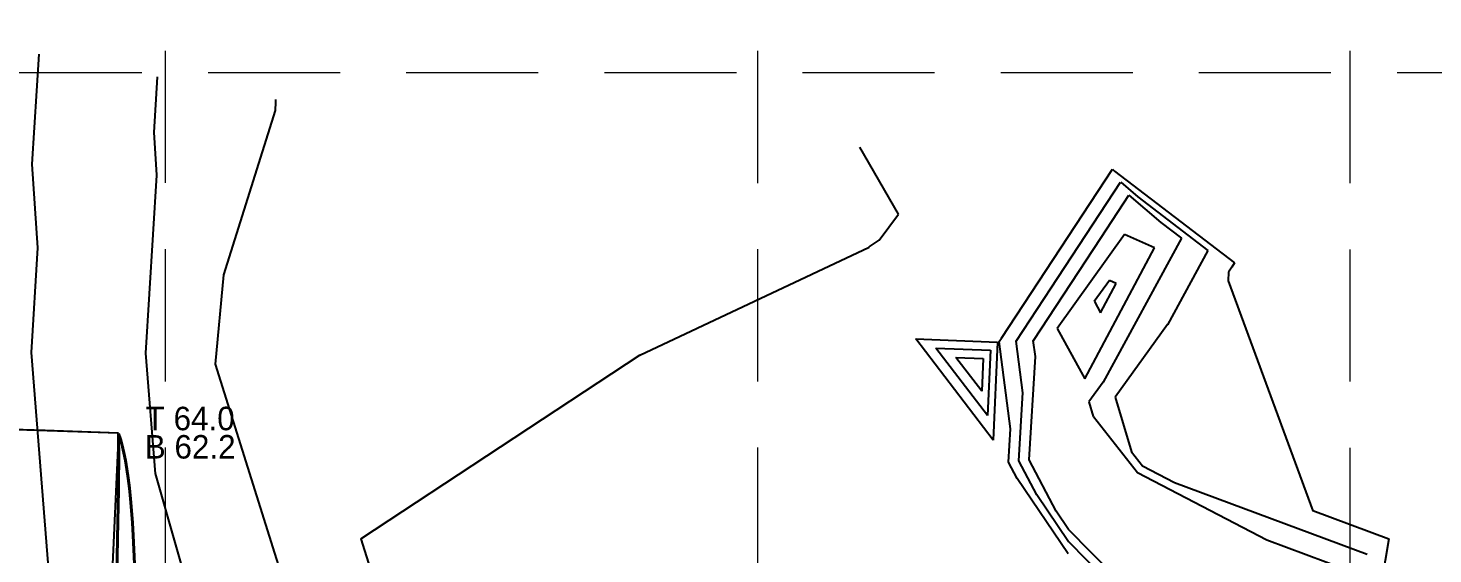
# Model space of a CAD drawing. Header units: feet. Extents: x 10084 to 13321, y 3329 to 8503.
# Drawn here: x 11764.7 to 11956.1, y 7061.3 to 7132.8 of the extents above; entities that cross this region are included whole.
import ezdxf

# ---------------------------------------------------------------- set-up
doc = ezdxf.new("R2010")
doc.units = ezdxf.units.FT
doc.header["$LTSCALE"] = 40
doc.header["$MEASUREMENT"] = 0
doc.linetypes.add('DASHED', pattern=[0.75, 0.5, -0.25])
doc.linetypes.add('HIDDEN', pattern=[0.375, 0.25, -0.125])
for name, color, linetype in [('CONT-L', 55, 'Continuous'), ('GRID', 254, 'DASHED'), ('Level 1', 7, 'Continuous'), ('LOT', 7, 'Continuous'), ('wall', 1, 'Continuous')]:
    doc.layers.add(name, color=color, linetype=linetype)
doc.styles.add('Style-CB101', font='CB101.shx')

msp = doc.modelspace()

# ---------------------------------------------------------------- linework, layer by layer
at = {"layer": 'CONT-L', "color": 5}
for points, elevation in [([(11765.29, 7114.33), (11766.25, 7129.3)], 563), ([(11780.78, 7088.59), (11782.27, 7112.85)], 562), ([(11897.33, 7090.65), (11912.45, 7113.64)], 558), ([(11913.59, 7111.87), (11915.91, 7109.9)], 557), ([(11910.93, 7104.34), (11914.72, 7110.11)], 556), ([(11880.66, 7103.98), (11883.31, 7107.54)], 559), ([(11879.31, 7103.06), (11880.66, 7103.98)], 559), ([(11921.86, 7104.27), (11911.18, 7084.67)], 556), ([(11790.24, 7087.11), (11791.38, 7099.29)], 561), ([(11928.75, 7100.31), (11928.27, 7099.64)], 558), ([(11912.98, 7098.11), (11912.06, 7098.51)], 557), ([(11896.81, 7090.12), (11896.23, 7076.78)], 558), ([(11782.08, 7072.21), (11780.78, 7088.59)], 562), ([(11888.39, 7089.31), (11895.83, 7089)], 557), ([(11894.85, 7087.89), (11894.66, 7083.44)], 556), ([(11911.18, 7084.67), (11909.25, 7082)], 556), ([(11909.25, 7082), (11909.86, 7079.97)], 556), ([(11898.29, 7073.79), (11898.57, 7078.3)], 558), ([(11920.93, 7071.01), (11947.18, 7061.27)], 557), ([(11906.49, 7064.62), (11904.81, 7067.1)], 556), ([(11933.52, 7063.19), (11944.24, 7059.22)], 556), ([(11950.11, 7063.33), (11948.16, 7051.8)], 558)]:
    msp.add_lwpolyline(points, dxfattribs=dict(at, elevation=elevation))
at = {"layer": 'CONT-L', "color": 5, "extrusion": (0.997932, -0.064283, 0)}
for points, elevation in [([(7861.27, 562), (7868.89, 562)], 11299.91), ([(7866.63, 561), (7866.85, 561)], 11316.2)]:
    msp.add_lwpolyline(points, dxfattribs=dict(at, elevation=elevation))
at = {"layer": 'CONT-L', "color": 5, "extrusion": (0.998105, -0.061526, 0)}
for points, elevation in [([(7834.04, 561), (7835.17, 561)], 11337.91), ([(7799.12, 563), (7813.42, 563)], 11306.75)]:
    msp.add_lwpolyline(points, dxfattribs=dict(at, elevation=elevation))
at = {"layer": 'CONT-L', "color": 5, "extrusion": (0.997754, 0.066985, 0)}
for points, elevation in [([(6316.43, 561), (6316.6, 561)], 12249.11), ([(6307.65, 562), (6313.43, 562)], 12232.26), ([(6298.86, 563), (6310.26, 563)], 12215.42)]:
    msp.add_lwpolyline(points, dxfattribs=dict(at, elevation=elevation))
at = {"layer": 'CONT-L', "color": 5, "extrusion": (0.953695, -0.300774, 0), "elevation": 9110.1}
msp.add_lwpolyline([(10317.1, 561), (10340.53, 561)], dxfattribs=at)
at = {"layer": 'CONT-L', "color": 5, "extrusion": (0.866059, 0.499943, 0), "elevation": 13845.01}
msp.add_lwpolyline([(214.57, 559), (225.1, 559)], dxfattribs=at)
at = {"layer": 'CONT-L', "color": 5, "extrusion": (-0.648433, -0.761272, 0)}
for points, elevation in [([(4455.9, 558), (4456.29, 558)], -13139.84), ([(4459.91, 556), (4465.63, 556)], -13138.62)]:
    msp.add_lwpolyline(points, dxfattribs=dict(at, elevation=elevation))
at = {"layer": 'CONT-L', "color": 5, "extrusion": (-0.607261, -0.794503, 0)}
for points, elevation in [([(5145.04, 558), (5165.59, 558)], -12885.75), ([(5149.66, 557), (5161.7, 557)], -12884.89)]:
    msp.add_lwpolyline(points, dxfattribs=dict(at, elevation=elevation))
at = {"layer": 'CONT-L', "color": 5, "extrusion": (0.835462, -0.549548, 0), "elevation": 6045.03}
msp.add_lwpolyline([(12471.58, 557), (12488.79, 557)], dxfattribs=at)
at = {"layer": 'CONT-L', "color": 5, "extrusion": (0.607261, 0.794503, 0), "elevation": 12884.04}
msp.add_lwpolyline([(-5154.29, 556), (-5157.81, 556)], dxfattribs=at)
at = {"layer": 'CONT-L', "color": 5, "extrusion": (0.426111, -0.904671, 0), "elevation": -1364.02}
msp.add_lwpolyline([(13739.05, 559), (13773.56, 559)], dxfattribs=at)
at = {"layer": 'CONT-L', "color": 5, "extrusion": (0.834862, -0.550459, 0)}
for points, elevation in [([(12470.83, 556), (12487.62, 556)], 6033.34), ([(12469.49, 557), (12478.16, 557)], 6031.43), ([(12468.16, 558), (12468.71, 558)], 6029.53)]:
    msp.add_lwpolyline(points, dxfattribs=dict(at, elevation=elevation))
at = {"layer": 'CONT-L', "color": 5, "extrusion": (0.812547, -0.582896, 0)}
for points, elevation in [([(12717.63, 556), (12701.9, 556)], 5539.44), ([(12711.37, 557), (12707.83, 557)], 5541.41)]:
    msp.add_lwpolyline(points, dxfattribs=dict(at, elevation=elevation))
at = {"layer": 'CONT-L', "color": 5, "extrusion": (0.88276, -0.469825, 0)}
for points, elevation in [([(11849.45, 556), (11869.68, 556)], 7183.77), ([(11858.4, 557), (11862.94, 557)], 7181.43)]:
    msp.add_lwpolyline(points, dxfattribs=dict(at, elevation=elevation))
at = {"layer": 'CONT-L', "color": 5, "extrusion": (0.399252, 0.916841, 0), "elevation": 11270.66}
msp.add_lwpolyline([(-8091.24, 556), (-8086.76, 556)], dxfattribs=at)
at = {"layer": 'CONT-L', "color": 5, "extrusion": (0.878101, -0.478475, 0)}
for points, elevation in [([(11942.83, 557), (11931.33, 557)], 7073.36), ([(11943.08, 558), (11942.4, 558)], 7077.33)]:
    msp.add_lwpolyline(points, dxfattribs=dict(at, elevation=elevation))
at = {"layer": 'CONT-L', "color": 5, "extrusion": (0.999518, -0.031056, 0), "elevation": 11702.03}
msp.add_lwpolyline([(7466.66, 558), (7465.48, 558)], dxfattribs=at)
at = {"layer": 'CONT-L', "color": 5, "extrusion": (0.938357, 0.345667, 0), "elevation": 13646.65}
msp.add_lwpolyline([(2537.7, 558), (2504.35, 558)], dxfattribs=at)
at = {"layer": 'CONT-L', "color": 5, "extrusion": (0.876344, 0.481685, 0)}
for points, elevation in [([(481.35, 557), (479.59, 557)], 13855.13), ([(480.57, 556), (472.74, 556)], 13848.92)]:
    msp.add_lwpolyline(points, dxfattribs=dict(at, elevation=elevation))
at = {"layer": 'CONT-L', "color": 5, "extrusion": (0.810141, -0.586235, 0), "elevation": 5498.99}
msp.add_lwpolyline([(12733.82, 557), (12721.66, 557)], dxfattribs=at)
at = {"layer": 'CONT-L', "color": 5, "extrusion": (0.793765, 0.608224, 0)}
for points, elevation in [([(-1618.27, 558), (-1600.89, 558)], 13747.08), ([(-1615.15, 557), (-1603.56, 557)], 13748.48), ([(-1612.03, 556), (-1606.24, 556)], 13749.89)]:
    msp.add_lwpolyline(points, dxfattribs=dict(at, elevation=elevation))
at = {"layer": 'CONT-L', "color": 5, "extrusion": (-0.04188, -0.999123, 0)}
for points, elevation in [([(11578.27, 558), (11589.44, 558)], -7582.13), ([(11583.86, 556), (11587.58, 556)], -7579.82)]:
    msp.add_lwpolyline(points, dxfattribs=dict(at, elevation=elevation))
at = {"layer": 'CONT-L', "color": 5, "extrusion": (0.991788, 0.12789, 0)}
for points, elevation in [([(5498.47, 558), (5510.46, 558)], 12706.11), ([(5503.14, 557), (5510.22, 557)], 12708.42), ([(5507.82, 556), (5509.99, 556)], 12710.73)]:
    msp.add_lwpolyline(points, dxfattribs=dict(at, elevation=elevation))
at = {"layer": 'CONT-L', "color": 5, "extrusion": (0.99685, 0.079308, 0), "elevation": 12290.31}
msp.add_lwpolyline([(6082.76, 563), (6133.28, 563)], dxfattribs=at)
at = {"layer": 'CONT-L', "color": 5, "extrusion": (-0.549577, 0.835443, 0), "elevation": -589.52}
msp.add_lwpolyline([(-13748.5, 559), (-13794.01, 559)], dxfattribs=at)
at = {"layer": 'CONT-L', "color": 5, "extrusion": (0.999034, -0.043934, 0), "elevation": 11572.9}
msp.add_lwpolyline([(7604.79, 557), (7595.9, 557)], dxfattribs=at)
at = {"layer": 'CONT-L', "color": 5, "extrusion": (0.998174, -0.060406, 0)}
for points, elevation in [([(7780.09, 556), (7794.18, 556)], 11452.06), ([(7779.85, 557), (7789.15, 557)], 11450.66)]:
    msp.add_lwpolyline(points, dxfattribs=dict(at, elevation=elevation))
at = {"layer": 'CONT-L', "color": 5, "extrusion": (0.953697, 0.30077, 0), "elevation": 13375.9}
msp.add_lwpolyline([(3185.84, 561), (3212.81, 561)], dxfattribs=at)
at = {"layer": 'CONT-L', "color": 5, "extrusion": (0.95815, 0.286266, 0), "elevation": 13441.81}
msp.add_lwpolyline([(3375.99, 557), (3368.19, 557)], dxfattribs=at)
at = {"layer": 'CONT-L', "color": 5, "extrusion": (0.783398, 0.62152, 0)}
for points, elevation in [([(-1855.78, 556), (-1865.49, 556)], 13730.51), ([(-1862.79, 557), (-1865.19, 557)], 13731.61)]:
    msp.add_lwpolyline(points, dxfattribs=dict(at, elevation=elevation))
at = {"layer": 'CONT-L', "color": 5, "extrusion": (0.884459, 0.466618, 0)}
for points, elevation in [([(701.97, 558), (704.52, 558)], 13824.31), ([(698.77, 557), (704, 557)], 13825.63), ([(695.56, 556), (703.49, 556)], 13826.95)]:
    msp.add_lwpolyline(points, dxfattribs=dict(at, elevation=elevation))
at = {"layer": 'CONT-L', "color": 5, "extrusion": (-0.461414, -0.887185, 0)}
for points, elevation in [([(7308.31, 556), (7328.18, 556)], -11772.66), ([(7308.49, 557), (7313.41, 557)], -11773.78)]:
    msp.add_lwpolyline(points, dxfattribs=dict(at, elevation=elevation))
at = {"layer": 'CONT-L', "color": 5, "extrusion": (0.961563, 0.274586, 0), "elevation": 13271.14}
msp.add_lwpolyline([(3534.9, 562), (3565.18, 562)], dxfattribs=at)
at = {"layer": 'CONT-L', "color": 5, "extrusion": (0.827735, 0.561119, 0)}
for points, elevation in [([(-836.05, 558), (-823.67, 558)], 13817.6), ([(-834.69, 557), (-827, 557)], 13818.55)]:
    msp.add_lwpolyline(points, dxfattribs=dict(at, elevation=elevation))
at = {"layer": 'CONT-L', "color": 5, "extrusion": (0.347983, 0.937501, 0), "elevation": 10780.32}
msp.add_lwpolyline([(-8734.27, 558), (-8745.32, 558)], dxfattribs=at)
at = {"layer": 'CONT-L', "color": 5, "extrusion": (0.953754, 0.300588, 0)}
for points, elevation in [([(3163.73, 559), (3186.72, 559)], 13387.07), ([(3173.51, 561), (3188.39, 561)], 13375.3)]:
    msp.add_lwpolyline(points, dxfattribs=dict(at, elevation=elevation))
at = {"layer": 'CONT-L', "color": 5, "extrusion": (0.712221, 0.701956, 0)}
for points, elevation in [([(-3338.36, 557), (-3327.42, 557)], 13437.91), ([(-3343.99, 556), (-3326.26, 556)], 13439.1)]:
    msp.add_lwpolyline(points, dxfattribs=dict(at, elevation=elevation))
at = {"layer": 'GRID', "color": 252, "linetype": 'HIDDEN', "lineweight": 0, "ltscale": 1.8}
for p, q in [((11783.43, 3736.77), (11783.43, 8418.16)), ((11864.14, 3736.75), (11864.14, 8418.16)), ((11944.85, 3736.74), (11944.85, 8418.16)), ((10169.24, 7126.81), (13236.21, 7126.81))]:
    msp.add_line(p, q, dxfattribs=at)
at = {"layer": 'Level 1', "color": 5, "linetype": 'Continuous', "lineweight": 40}
for points in [[(11773.17, 6991.98), (11776.03, 7019.9), (11777.24, 7066.08), (11777.05, 7077.69)], [(11777.07, 7000.64), (11780.24, 7046.28), (11779.87, 7069.86), (11777.05, 7077.69)]]:
    msp.add_open_spline(points, degree=3, dxfattribs=at)
at = {"layer": 'LOT', "color": 7}
for p, q in [((11350.31, 7091.89), (11777.06, 7077.75)), ((11777.05, 7077.69), (11769.31, 6906.94))]:
    msp.add_line(p, q, dxfattribs=at)
at = {"layer": 'wall', "color": 7, "flags": 128}
msp.add_lwpolyline([(11675.38, 7081.12), (11741.64, 7078.92), (11767.06, 7078.14), (11777.06, 7077.75)], dxfattribs=at)

# ---------------------------------------------------------------- texts
at = {"layer": 'wall', "color": 7, "linetype": 'Continuous', "insert": (11786.81, 7077.77), "char_height": 3.2, "attachment_point": 5, "line_spacing_factor": 0.722892, "style": 'Style-CB101'}
msp.add_mtext('\\H3.199999;T 64.0\\PB 62.2', dxfattribs=at)

doc.saveas('drawing.dxf')
